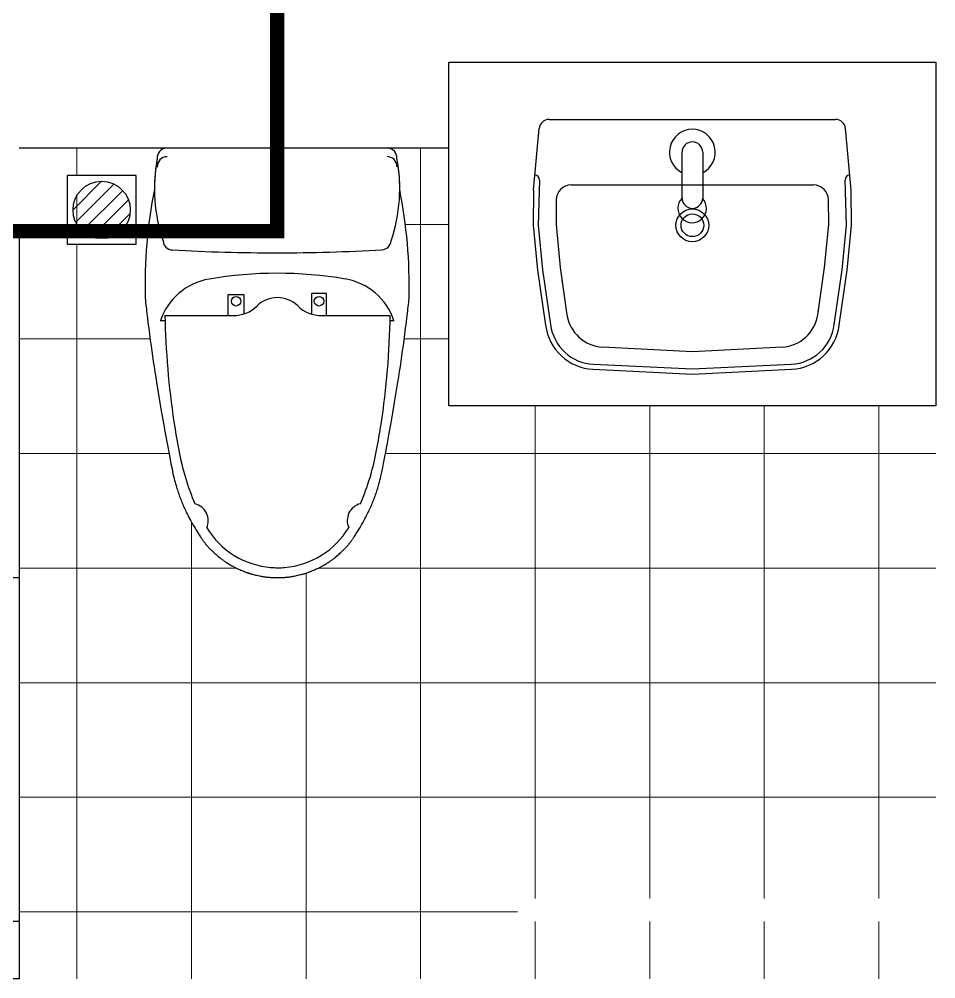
# Model space of a CAD drawing. Extents: x 1117549 to 1295333, y -232649 to -190649.
# Drawn here: x 1174299 to 1175899, y -214717 to -213042 of the extents above; entities that cross this region are included whole.
import ezdxf

# ---------------------------------------------------------------- set-up
doc = ezdxf.new("R2010")
doc.units = 0
doc.header["$LTSCALE"] = 1000
doc.header["$MEASUREMENT"] = 0
doc.linetypes.add('DASH', pattern=[0.35, 0.25, -0.1])
for name, color, linetype in [('A-Bath', 185, 'CONTINUOUS'), ('A-Insulatinglayer', 11, 'CONTINUOUS'), ('A-Plumbing', 4, 'CONTINUOUS')]:
    doc.layers.add(name, color=color, linetype=linetype)
doc.layers.add('铺地', color=147, linetype='CONTINUOUS', lineweight=0)
pattern_1 = [(0, (0, 0), (0, 200), []), (90, (0, 0), (-200, 1e-14), [])]

# ---------------------------------------------------------------- blocks, each defined once
blk = doc.blocks.new('A-Lavatory-The floor drain-b')
at = {"layer": 'A-Plumbing'}
h = blk.add_hatch(dxfattribs=at)
h.set_pattern_fill('ANSI31', color=251, scale=150, style=0)
h.paths.add_polyline_path([(-50, 0, 1), (50, 0, 1)])
blk.add_lwpolyline([(60, 60), (-60, 60), (-60, -60), (60, -60)], close=True, dxfattribs=at)
blk.add_circle((0, 0), 50, dxfattribs=at)
blk = doc.blocks.new('A-Lavatory-Closestool-b')
at = {"layer": 'A-Bath'}
for p, q in [((265.6, 230.2), (261.8, 230.6)), ((269.4, 229.8), (265.6, 230.2)), ((273.2, 229.4), (269.4, 229.8)), ((277, 228.9), (273.2, 229.4)), ((280.8, 228.5), (277, 228.9)), ((284.6, 228.1), (280.8, 228.5)), ((288.4, 227.6), (284.6, 228.1)), ((292.2, 227.2), (288.4, 227.6)), ((297.6, 226.6), (292.2, 227.2)), ((303, 225.9), (297.6, 226.6)), ((308.5, 225.2), (303, 225.9)), ((313.9, 224.5), (308.5, 225.2)), ((319.3, 223.9), (313.9, 224.5)), ((324.7, 223.2), (319.3, 223.9)), ((330.2, 222.4), (324.7, 223.2)), ((335.6, 221.7), (330.2, 222.4)), ((344.7, 220.5), (335.6, 221.7)), ((353.8, 219.2), (344.7, 220.5)), ((362.9, 217.9), (353.8, 219.2)), ((372, 216.6), (362.9, 217.9)), ((301.4, 204.2, 0), (301.4, 197.4, 0)), ((381.1, 215.3), (372, 216.6)), ((390.2, 213.9), (381.1, 215.3)), ((399.3, 212.5), (390.2, 213.9)), ((408.4, 211.1), (399.3, 212.5)), ((426.3, 208.2), (408.4, 211.1)), ((444.1, 205.3), (426.3, 208.2)), ((461.9, 202.3), (444.1, 205.3)), ((479.7, 199.1), (461.9, 202.3)), ((-0.2, 193.5), (0.2, -193.5)), ((292.2, 78.2, 0), (292.1, 197.6, 0)), ((497.5, 196), (479.7, 199.1)), ((515.3, 192.7), (497.5, 196)), ((533, 189.4), (515.3, 192.7)), ((550.8, 186), (533, 189.4)), ((557.3, 184.8), (550.8, 186)), ((563, 183.6), (557.3, 184.8)), ((568.1, 182.5), (563, 183.6)), ((572.5, 181.5), (568.1, 182.5)), ((576.4, 180.6), (572.5, 181.5)), ((579.9, 179.7), (576.4, 180.6)), ((583.1, 178.8), (579.9, 179.7)), ((586, 178), (583.1, 178.8)), ((588.8, 177.2), (586, 178)), ((591.4, 176.5), (588.8, 177.2)), ((593.9, 175.7), (591.4, 176.5)), ((596.4, 174.9), (593.9, 175.7)), ((598.7, 174.2), (596.4, 174.9)), ((601, 173.4), (598.7, 174.2)), ((603.3, 172.6), (601, 173.4)), ((605.5, 171.9), (603.3, 172.6)), ((607.7, 171.1), (605.5, 171.9)), ((609.9, 170.2), (607.7, 171.1)), ((612.1, 169.4), (609.9, 170.2)), ((614.3, 168.6), (612.1, 169.4)), ((616.5, 167.7), (614.3, 168.6)), ((618.7, 166.8), (616.5, 167.7)), ((620.9, 165.9), (618.7, 166.8)), ((623.1, 165), (620.9, 165.9)), ((625.2, 164.1), (623.1, 165)), ((627.4, 163.1), (625.2, 164.1)), ((629.6, 162.1), (627.4, 163.1)), ((631.9, 161.1), (629.6, 162.1)), ((634.2, 160), (631.9, 161.1)), ((636.6, 158.8), (634.2, 160)), ((639, 157.6), (636.6, 158.8)), ((641.6, 156.3), (639, 157.6)), ((644.3, 154.9), (641.6, 156.3)), ((647.2, 153.4), (644.3, 154.9)), ((650.4, 151.7), (647.2, 153.4)), ((653.9, 149.7), (650.4, 151.7)), ((657.8, 147.5), (653.9, 149.7)), ((662.3, 144.9), (657.8, 147.5)), ((667.3, 141.8), (662.3, 144.9)), ((672.9, 138.4), (667.3, 141.8)), ((675, 137.1), (672.9, 138.4)), ((676.8, 136), (675, 137.1)), ((678.3, 134.9), (676.8, 136)), ((679.7, 134), (678.3, 134.9)), ((680.9, 133.2), (679.7, 134)), ((682, 132.5), (680.9, 133.2)), ((682.9, 131.8), (682, 132.5)), ((683.8, 131.2), (682.9, 131.8)), ((684.6, 130.6), (683.8, 131.2)), ((685.4, 130), (684.6, 130.6)), ((686.2, 129.4), (685.4, 130)), ((686.9, 128.9), (686.2, 129.4)), ((687.6, 128.4), (686.9, 128.9)), ((688.3, 127.8), (687.6, 128.4)), ((689, 127.3), (688.3, 127.8)), ((689.6, 126.8), (689, 127.3)), ((690.3, 126.2), (689.6, 126.8)), ((690.9, 125.7), (690.3, 126.2)), ((691.6, 125.2), (690.9, 125.7)), ((692.2, 124.6), (691.6, 125.2)), ((692.9, 124.1), (692.2, 124.6)), ((693.5, 123.6), (692.9, 124.1)), ((694.1, 123), (693.5, 123.6)), ((694.8, 122.4), (694.1, 123)), ((695.4, 121.9), (694.8, 122.4)), ((696, 121.3), (695.4, 121.9)), ((696.6, 120.7), (696, 121.3)), ((697.3, 120.1), (696.6, 120.7)), ((697.9, 119.5), (697.3, 120.1)), ((698.6, 118.9), (697.9, 119.5)), ((699.3, 118.2), (698.6, 118.9)), ((700, 117.5), (699.3, 118.2)), ((700.8, 116.7), (700, 117.5)), ((701.6, 115.9), (700.8, 116.7)), ((702.5, 115), (701.6, 115.9)), ((703.5, 114), (702.5, 115)), ((704.6, 112.8), (703.5, 114)), ((705.8, 111.5), (704.6, 112.8)), ((707.2, 109.9), (705.8, 111.5)), ((708.8, 108.2), (707.2, 109.9)), ((710.4, 106.3), (708.8, 108.2)), ((711.9, 104.6), (710.4, 106.3)), ((713.2, 103.1), (711.9, 104.6)), ((714.3, 101.8), (713.2, 103.1)), ((715.2, 100.6), (714.3, 101.8)), ((716.1, 99.6), (715.2, 100.6)), ((253.6, 85.1, 0), (253.7, 61.4, 0)), ((292.2, 86.1, 0), (254.7, 86.1, 0)), ((716.9, 98.6), (716.1, 99.6)), ((717.6, 97.7), (716.9, 98.6)), ((718.2, 96.8), (717.6, 97.7)), ((718.9, 96), (718.2, 96.8)), ((719.5, 95.2), (718.9, 96)), ((720, 94.4), (719.5, 95.2)), ((720.6, 93.6), (720, 94.4)), ((721.1, 92.9), (720.6, 93.6)), ((721.6, 92.1), (721.1, 92.9)), ((722.1, 91.4), (721.6, 92.1)), ((722.6, 90.6), (722.1, 91.4)), ((723.1, 89.9), (722.6, 90.6)), ((723.6, 89.2), (723.1, 89.9)), ((724.1, 88.4), (723.6, 89.2)), ((724.6, 87.6), (724.1, 88.4)), ((725.1, 86.9), (724.6, 87.6)), ((725.5, 86.1), (725.1, 86.9)), ((726, 85.4), (725.5, 86.1)), ((726.5, 84.6), (726, 85.4)), ((726.9, 83.8), (726.5, 84.6)), ((727.4, 83), (726.9, 83.8)), ((727.8, 82.2), (727.4, 83)), ((728.3, 81.4), (727.8, 82.2)), ((728.8, 80.5), (728.3, 81.4)), ((729.3, 79.6), (728.8, 80.5)), ((729.8, 78.6), (729.3, 79.6)), ((730.4, 77.6), (729.8, 78.6)), ((730.9, 76.5), (730.4, 77.6)), ((731.5, 75.3), (730.9, 76.5)), ((732.2, 73.9), (731.5, 75.3)), ((733, 72.4), (732.2, 73.9)), ((733.8, 70.6), (733, 72.4)), ((734.7, 68.6), (733.8, 70.6)), ((735.7, 66.3), (734.7, 68.6)), ((254.7, 60.4, 0), (289.6, 60.4, 0)), ((736.6, 64.3), (735.7, 66.3)), ((737.4, 62.5), (736.6, 64.3)), ((738, 60.9), (737.4, 62.5)), ((738.6, 59.6), (738, 60.9)), ((739.1, 58.3), (738.6, 59.6)), ((739.5, 57.2), (739.1, 58.3)), ((739.9, 56.2), (739.5, 57.2)), ((740.3, 55.2), (739.9, 56.2)), ((740.6, 54.3), (740.3, 55.2)), ((740.9, 53.5), (740.6, 54.3)), ((741.2, 52.6), (740.9, 53.5)), ((741.5, 51.8), (741.2, 52.6)), ((741.8, 51), (741.5, 51.8)), ((742, 50.1), (741.8, 51)), ((742.3, 49.2), (742, 50.1)), ((742.6, 48.3), (742.3, 49.2)), ((742.9, 47.4), (742.6, 48.3)), ((743.2, 46.3), (742.9, 47.4)), ((743.5, 45.2), (743.2, 46.3)), ((743.8, 43.9), (743.5, 45.2)), ((744.2, 42.4), (743.8, 43.9)), ((744.6, 40.7), (744.2, 42.4)), ((745.1, 38.8), (744.6, 40.7)), ((745.6, 36.7), (745.1, 38.8)), ((746.1, 34.2), (745.6, 36.7)), ((746.6, 32), (746.1, 34.2)), ((747, 30.1), (746.6, 32)), ((747.4, 28.4), (747, 30.1)), ((747.6, 26.9), (747.4, 28.4)), ((747.9, 25.5), (747.6, 26.9)), ((748.1, 24.3), (747.9, 25.5)), ((748.3, 23.1), (748.1, 24.3)), ((748.4, 22), (748.3, 23.1)), ((748.6, 21), (748.4, 22)), ((748.7, 19.9), (748.6, 21)), ((748.8, 18.9), (748.7, 19.9)), ((748.9, 17.9), (748.8, 18.9)), ((749, 16.9), (748.9, 17.9)), ((749.1, 15.8), (749, 16.9)), ((749.2, 14.7), (749.1, 15.8)), ((749.3, 13.5), (749.2, 14.7)), ((749.4, 12.2), (749.3, 13.5)), ((749.5, 10.8), (749.4, 12.2)), ((749.5, 9.3), (749.5, 10.8)), ((749.6, 7.5), (749.5, 9.3)), ((749.6, 5.5), (749.6, 7.5)), ((749.7, 3.2), (749.6, 5.5)), ((749.7, 0.6), (749.7, 3.2)), ((749.7, -2), (749.7, 0.6)), ((748.8, -17.6), (748.9, -16.6)), ((748.9, -16.6), (749.1, -15.6)), ((749.1, -14.5), (749.2, -13.4)), ((749.1, -15.6), (749.1, -14.5)), ((749.2, -13.4), (749.3, -12.2)), ((749.3, -12.2), (749.4, -11)), ((749.4, -11), (749.5, -9.6)), ((749.5, -8), (749.6, -6.2)), ((749.5, -9.6), (749.5, -8)), ((749.6, -4.2), (749.7, -2)), ((749.6, -6.2), (749.6, -4.2)), ((745.7, -35.4), (746.2, -32.9)), ((746.2, -32.9), (746.7, -30.8)), ((746.7, -30.8), (747.1, -28.8)), ((747.1, -28.8), (747.4, -27.1)), ((747.4, -27.1), (747.7, -25.6)), ((747.7, -25.6), (747.9, -24.2)), ((747.9, -24.2), (748.1, -23)), ((748.1, -23), (748.3, -21.8)), ((748.3, -21.8), (748.4, -20.7)), ((748.4, -20.7), (748.6, -19.7)), ((748.6, -19.7), (748.7, -18.7)), ((748.7, -18.7), (748.8, -17.6)), ((741.6, -50.6), (741.8, -49.7)), ((741.8, -49.7), (742.1, -48.9)), ((742.1, -48.9), (742.4, -48)), ((742.4, -48), (742.7, -47.1)), ((742.7, -47.1), (743, -46.1)), ((743, -46.1), (743.3, -45.1)), ((743.3, -45.1), (743.6, -43.9)), ((743.6, -43.9), (743.9, -42.6)), ((743.9, -42.6), (744.3, -41.1)), ((744.3, -41.1), (744.7, -39.5)), ((744.7, -39.5), (745.2, -37.6)), ((745.2, -37.6), (745.7, -35.4)), ((255.3, -84.2, 0), (255.3, -59, 0)), ((256.3, -58, 0), (289.4, -57.9, 0)), ((734.8, -67.4), (735.8, -65.1)), ((735.8, -65.1), (736.7, -63)), ((736.7, -63), (737.5, -61.3)), ((737.5, -61.3), (738.1, -59.7)), ((738.1, -59.7), (738.7, -58.3)), ((738.7, -58.3), (739.2, -57.1)), ((739.2, -57.1), (739.6, -56)), ((739.6, -56), (740, -54.9)), ((740, -54.9), (740.4, -54)), ((740.4, -54), (740.7, -53.1)), ((740.7, -53.1), (741, -52.2)), ((741, -52.2), (741.3, -51.4)), ((741.3, -51.4), (741.6, -50.6)), ((292.5, -195.6, 0), (292.4, -76.7, 0)), ((726.1, -84.1), (726.6, -83.4)), ((726.6, -83.4), (727.1, -82.6)), ((727.1, -82.6), (727.5, -81.8)), ((727.5, -81.8), (728, -81)), ((728, -81), (728.5, -80.2)), ((728.5, -80.2), (728.9, -79.3)), ((728.9, -79.3), (729.4, -78.4)), ((729.4, -78.4), (729.9, -77.4)), ((729.9, -77.4), (730.5, -76.4)), ((730.5, -76.4), (731.1, -75.3)), ((731.1, -75.3), (731.7, -74.1)), ((731.7, -74.1), (732.3, -72.7)), ((732.1, -73.1), (732.6, -72.3)), ((732.3, -72.7), (733.1, -71.1)), ((733.1, -71.1), (733.9, -69.4)), ((733.9, -69.4), (734.8, -67.4)), ((292.4, -85.2, 0), (256.3, -85.2, 0)), ((714.4, -100.6), (715.4, -99.4)), ((715.4, -99.4), (716.3, -98.3)), ((716.3, -98.3), (717, -97.4)), ((717, -97.4), (717.7, -96.5)), ((717.7, -96.5), (718.4, -95.6)), ((718.4, -95.6), (719, -94.7)), ((719, -94.7), (719.6, -93.9)), ((719.6, -93.9), (720.2, -93.2)), ((720.7, -92.4), (721.3, -91.6)), ((721.3, -91.6), (721.8, -90.9)), ((721.8, -90.9), (722.3, -90.2)), ((722.3, -90.2), (722.8, -89.4)), ((722.8, -89.4), (723.3, -88.7)), ((723.3, -88.7), (723.8, -87.9)), ((723.8, -87.9), (724.2, -87.2)), ((724.2, -87.2), (724.7, -86.4)), ((724.7, -86.4), (725.2, -85.7)), ((725.2, -85.7), (725.7, -84.9)), ((725.7, -84.9), (726.1, -84.1)), ((698.8, -117.7), (699.5, -117)), ((699.5, -117), (700.2, -116.3)), ((700.2, -116.3), (701, -115.6)), ((701, -115.6), (701.8, -114.7)), ((701.8, -114.7), (702.7, -113.8)), ((702.7, -113.8), (703.7, -112.8)), ((703.7, -112.8), (704.8, -111.6)), ((704.8, -111.6), (706, -110.3)), ((706, -110.3), (707.4, -108.8)), ((707.4, -108.8), (708.9, -107)), ((708.9, -107), (710.6, -105.1)), ((710.6, -105.1), (712.1, -103.4)), ((712.1, -103.4), (713.3, -101.9)), ((713.3, -101.9), (714.4, -100.6)), ((677, -134.8), (678.6, -133.8)), ((678.6, -133.8), (679.9, -132.9)), ((679.9, -132.9), (681.1, -132.1)), ((681.1, -132.1), (682.2, -131.4)), ((682.2, -131.4), (683.2, -130.7)), ((683.2, -130.7), (684, -130)), ((684, -130), (684.9, -129.4)), ((684.9, -129.4), (685.7, -128.8)), ((685.7, -128.8), (686.4, -128.3)), ((686.4, -128.3), (687.1, -127.7)), ((687.1, -127.7), (687.8, -127.2)), ((687.8, -127.2), (688.5, -126.7)), ((688.5, -126.7), (689.2, -126.1)), ((689.2, -126.1), (689.8, -125.6)), ((689.8, -125.6), (690.5, -125.1)), ((690.5, -125.1), (691.2, -124.5)), ((691.2, -124.5), (691.8, -124)), ((691.8, -124), (692.4, -123.5)), ((692.4, -123.5), (693.1, -122.9)), ((693.1, -122.9), (693.7, -122.4)), ((693.7, -122.4), (694.3, -121.8)), ((694.3, -121.8), (695, -121.3)), ((695, -121.3), (695.6, -120.7)), ((695.6, -120.7), (696.2, -120.1)), ((696.2, -120.1), (696.9, -119.6)), ((696.9, -119.6), (697.5, -119)), ((697.5, -119), (698.1, -118.4)), ((698.1, -118.4), (698.8, -117.7)), ((647.5, -152.3), (650.6, -150.6)), ((650.6, -150.6), (654.1, -148.6)), ((654.1, -148.6), (658.1, -146.4)), ((658.1, -146.4), (662.5, -143.7)), ((662.5, -143.7), (667.5, -140.7)), ((667.5, -140.7), (673.2, -137.2)), ((673.2, -137.2), (675.2, -135.9)), ((675.2, -135.9), (677, -134.8)), ((614.6, -167.5), (616.8, -166.7)), ((616.8, -166.7), (619, -165.8)), ((619, -165.8), (621.2, -164.9)), ((621.2, -164.9), (623.4, -163.9)), ((623.4, -163.9), (625.5, -163)), ((625.5, -163), (627.7, -162)), ((627.7, -162), (629.9, -161)), ((629.9, -161), (632.1, -160)), ((632.1, -160), (634.5, -158.9)), ((634.5, -158.9), (636.8, -157.8)), ((636.8, -157.8), (639.3, -156.5)), ((639.3, -156.5), (641.9, -155.2)), ((641.9, -155.2), (644.6, -153.9)), ((644.6, -153.9), (647.5, -152.3)), ((551.1, -185.1), (557.6, -183.8)), ((557.6, -183.8), (563.3, -182.6)), ((563.3, -182.6), (568.4, -181.6)), ((568.4, -181.6), (572.8, -180.5)), ((572.8, -180.5), (576.7, -179.6)), ((576.7, -179.6), (580.2, -178.7)), ((580.2, -178.7), (583.4, -177.9)), ((583.4, -177.9), (586.3, -177)), ((586.3, -177), (589.1, -176.2)), ((589.1, -176.2), (591.7, -175.5)), ((591.7, -175.5), (594.2, -174.7)), ((594.2, -174.7), (596.7, -173.9)), ((596.7, -173.9), (599, -173.2)), ((599, -173.2), (601.3, -172.4)), ((601.3, -172.4), (603.6, -171.6)), ((603.6, -171.6), (605.8, -170.8)), ((605.8, -170.8), (608, -170)), ((608, -170), (610.2, -169.2)), ((610.2, -169.2), (612.4, -168.4)), ((612.4, -168.4), (614.6, -167.5)), ((301.7, -195.4, 0), (301.7, -203.7, 0)), ((462.2, -201.5), (480, -198.3)), ((480, -198.3), (497.8, -195.1)), ((497.8, -195.1), (515.6, -191.9)), ((515.6, -191.9), (533.3, -188.5)), ((533.3, -188.5), (551.1, -185.1)), ((354.2, -218.6), (363.3, -217.3)), ((363.3, -217.3), (372.4, -216)), ((372.4, -216), (381.5, -214.6)), ((381.5, -214.6), (390.6, -213.2)), ((390.6, -213.2), (399.7, -211.8)), ((399.7, -211.8), (408.8, -210.4)), ((408.8, -210.4), (426.6, -207.5)), ((426.6, -207.5), (444.4, -204.5)), ((444.4, -204.5), (462.2, -201.5)), ((262.1, -230.2), (265.9, -229.7)), ((265.9, -229.7), (269.7, -229.3)), ((269.7, -229.3), (273.5, -228.9)), ((273.5, -228.9), (277.3, -228.5)), ((277.3, -228.5), (281.1, -228)), ((281.1, -228), (284.9, -227.6)), ((284.9, -227.6), (288.7, -227.2)), ((288.7, -227.2), (292.5, -226.7)), ((292.5, -226.7), (298, -226)), ((298, -226), (303.4, -225.4)), ((303.4, -225.4), (308.8, -224.7)), ((308.8, -224.7), (314.3, -224)), ((314.3, -224), (319.7, -223.3)), ((319.7, -223.3), (325.1, -222.6)), ((325.1, -222.6), (330.5, -221.9)), ((330.5, -221.9), (335.9, -221.2)), ((335.9, -221.2), (345.1, -219.9)), ((345.1, -219.9), (354.2, -218.6))]:
    blk.add_line(p, q, dxfattribs=at)
for centre, radius in [((267.3, 73.4, 0), 8.36), ((267.4, -71.4, 0), 8.27)]:
    blk.add_circle(centre, radius, dxfattribs=at)
for centre, radius, start, end in [((242.6, -653.9), 884.7, 88.7599, 101.1204), ((16.9, 192), 17.1, 87.0933, 174.9526), ((31.9, 192, 0), 17.1, 87.0933, 180.0484), ((71.1, -68.2, 0), 282.4, 71.2356, 100.886), ((71.1, -68.2), 282.4, 89.8232, 100.886), ((335.9, 100.9, 0), 108.9, 108.4881, 170.4262), ((160.5, 182.1, 0), 17.1, 3.2813, 85.0279), ((269.4, -1204.9, 0), 1402.7, 81.2836, 89.0717), ((-3061.2, -2.6, 0), 3244, 0.0483, 3.2813), ((269.4, -1204.9, 0), 1402.7, 79.4082, 81.2836), ((444.2, -270.2, 0), 451.8, 67.0019, 79.4082), ((650.3, 153, 0), 30.5, 193.9308, 293.82), ((919.8, 0.8, 0), 701.3, 170.2923, 189.8044), ((588.5, 1.6, 0), 144, 4.6443, 59.0372), ((254.7, 85.1, 0), 1.04, 90.0484, 180.0484), ((231.7, 78.1, 0), 60.6, 316.2115, 0.0484), ((254.7, 61.4, 0), 1.04, 180.0484, 270.0484), ((312.4, 0.7, 0), 51.3, 136.2115, 223.8852), ((-3061.2, -2.6, 0), 3244, 356.8154, 0.0484), ((588.5, 0.9, 0), 144, 355.0318, 0.1878), ((588.5, 1.6, 0), 144, 359.9089, 4.6443), ((588.5, 0.9, 0), 144, 301.0595, 355.4524), ((231.8, -76.8, 0), 60.6, 0.0484, 43.8852), ((256.3, -59, 0), 1.04, 90.0484, 180.0484), ((256.3, -84.2, 0), 1.04, 180.0484, 270.0484), ((336.1, -100.3, 0), 108.9, 189.6705, 251.6086), ((650.6, -150.4, 0), 30.5, 66.2767, 166.1659), ((443.8, 272.4, 0), 451.8, 280.6885, 293.0948), ((160.8, -181.9, 0), 17.1, 275.0688, 356.8154), ((267.4, 1206.9, 0), 1402.7, 271.025, 278.629), ((267.4, 1206.9, 0), 1402.7, 278.629, 280.6885), ((17.2, -192), 17.1, 185.1442, 273.0034), ((32.2, -192, 0), 17.1, 180.0484, 273.0034), ((71, 68.4, 0), 282.4, 259.2107, 288.8611), ((71, 68.4), 282.4, 259.2107, 270.2735), ((241.5, 654.3), 884.7, 258.9763, 271.3367)]:
    blk.add_arc(centre, radius, start, end, dxfattribs=at)
blk = doc.blocks.new('A$C14BA453F')
at = {"layer": 'A-Bath'}
for p, q in [((-800, 0), (0, 0)), ((-800, -1300), (-800, 0)), ((0, 0), (0, -1300)), ((-770, -30), (-30, -30)), ((-770, -100), (-770, -30)), ((-30, -30), (-30, -1270)), ((-800, -100), (-770, -100)), ((-800, -700), (-770, -700)), ((-770, -1270), (-770, -700)), ((-436.9, -1075.5), (-436.9, -1079.5)), ((-433, -1107), (-433, -1080)), ((-367, -1107), (-367, -1080)), ((-363.2, -1075.5), (-363.2, -1079.5)), ((-426.4, -1123.2), (-426.4, -1129.2)), ((-412.7, -1141.9), (-412.7, -1129.2)), ((-387.4, -1141.9), (-387.4, -1129.2)), ((-373.6, -1123.2), (-373.6, -1129.2)), ((-411.3, -1141.9), (-411.3, -1261.2)), ((-388.7, -1141.9), (-388.7, -1261.2)), ((-486.4, -1220.8), (-451.2, -1220.8)), ((-313.7, -1220.8), (-348.9, -1220.8)), ((-496.3, -1230.7), (-441.3, -1230.7)), ((-496.3, -1254.9), (-496.3, -1230.7)), ((-496.3, -1231.2), (-441.3, -1231.2)), ((-496.3, -1232.3), (-441.3, -1232.3)), ((-441.3, -1254.9), (-441.3, -1230.7)), ((-303.8, -1230.7), (-358.8, -1230.7)), ((-358.8, -1254.9), (-358.8, -1230.7)), ((-303.8, -1231.2), (-358.8, -1231.2)), ((-303.8, -1232.3), (-358.8, -1232.3)), ((-303.8, -1254.9), (-303.8, -1230.7)), ((-496.3, -1254.9), (-441.3, -1254.9)), ((-493.5, -1257.9), (-493.5, -1254.9)), ((-460.5, -1257.9), (-460.5, -1254.9)), ((-303.8, -1254.9), (-358.8, -1254.9)), ((-339.5, -1257.9), (-339.5, -1254.9)), ((-306.5, -1257.9), (-306.5, -1254.9)), ((-30, -1270), (-770, -1270)), ((-519.2, -1270), (-518.2, -1265.4)), ((-519.2, -1270), (-436.7, -1270)), ((-517.2, -1264.5), (-432, -1264.5)), ((-494.4, -1258.3), (-497.9, -1262.5)), ((-493.5, -1257.9), (-460.5, -1257.9)), ((-459.6, -1258.3), (-456.1, -1262.5)), ((-436.7, -1265.6), (-436.7, -1270)), ((-433, -1265.6), (-414.3, -1261.2)), ((-433, -1265.6), (-433, -1270)), ((-433, -1265.6), (-367, -1265.6)), ((-433, -1270), (-367, -1270)), ((-414.3, -1261.2), (-385.7, -1261.2)), ((-367, -1265.6), (-385.7, -1261.2)), ((-286.5, -1264.5), (-371.7, -1264.5)), ((-367, -1265.6), (-367, -1270)), ((-284.5, -1270), (-367, -1270)), ((-340.4, -1258.3), (-343.9, -1262.5)), ((-306.5, -1257.9), (-339.5, -1257.9)), ((-305.6, -1258.3), (-302.1, -1262.5)), ((-284.5, -1270), (-285.4, -1265.4)), ((0, -1300), (-800, -1300))]:
    blk.add_line(p, q, dxfattribs=at)
blk.add_lwpolyline([(-770, -100), (-250.4, -400), (-235.4, -374), (-755, -74)], close=True, dxfattribs=at)
blk.add_circle((-401.8, -1016.4), 35, dxfattribs=at)
for centre, radius, start, end in [((-770, -100), 600, 270, 330), ((-406.9, -1078.8), 30.8, 128.4985, 152.491), ((-402.7, -1084.1), 37.5, 108.2351, 128.4985), ((-402.7, -1088.1), 37.5, 108.2351, 128.4985), ((-421.9, -1054.2), 1.91, 124.1414, 265.2333), ((-402.2, -1086.7), 33.4, 108.7423, 129.3227), ((-402.2, -1079.2), 33.4, 108.7423, 120.1071), ((-400, -1092.4), 46.2, 90, 108.2351), ((-400, -1096.4), 46.2, 90, 108.2351), ((-414.7, -1050.1), 2.59, 310.8869, 52.4389), ((-400, -1085.6), 40.2, 90, 108.7423), ((-400, -1093.2), 40.2, 90, 108.7423), ((-404.2, -1048.5), 2.39, 125.2065, 240.1662), ((-400, -1085.6), 40.2, 71.2577, 90), ((-400, -1092.4), 46.2, 71.7649, 90), ((-400, -1096.4), 46.2, 71.7649, 90), ((-400, -1093.2), 40.2, 71.2577, 90), ((-395.8, -1048.5), 2.39, 299.8338, 54.7935), ((-385.3, -1050.1), 2.59, 127.5611, 229.1131), ((-397.8, -1079.2), 33.4, 59.8929, 71.2577), ((-397.8, -1086.7), 33.4, 50.6773, 71.2577), ((-397.3, -1084.1), 37.5, 51.5015, 71.7649), ((-397.3, -1088.1), 37.5, 51.5015, 71.7649), ((-378.1, -1054.2), 1.91, 274.7667, 55.8586), ((-393.1, -1078.8), 30.8, 27.509, 51.5015), ((-413.3, -1075.5), 23.5, 152.491, 180), ((-413.3, -1079.5), 23.5, 152.491, 180), ((-406.9, -1082.9), 30.8, 128.4985, 152.491), ((-427.2, -1066.3), 6.9, 149.2344, 195.0094), ((-410.7, -1080), 22.3, 153.176, 180), ((-405.5, -1082.6), 28.1, 129.3227, 153.176), ((-429.4, -1059.5), 1.7, 302.24, 89.2343), ((-394.5, -1082.6), 28.1, 26.824, 50.6773), ((-393.1, -1082.9), 30.8, 27.509, 51.5015), ((-370.6, -1059.5), 1.7, 90.7657, 237.76), ((-389.3, -1080), 22.3, 0, 26.824), ((-372.8, -1066.3), 6.9, 344.9906, 30.7656), ((-386.7, -1075.5), 23.5, 0, 27.509), ((-386.7, -1079.5), 23.5, 0, 27.509), ((-413.3, -1079.5), 23.5, 180, 207.509), ((-386.7, -1079.5), 23.5, 332.491, 0), ((-406.9, -1076.2), 30.8, 207.509, 211.9846), ((-401.7, -1128.3), 26.7, 108.7423, 129.3227), ((-400, -1133.4), 32.1, 90, 108.7423), ((-400, -1133.4), 32.1, 71.2577, 90), ((-398.3, -1128.3), 26.7, 50.6773, 71.2577), ((-393.1, -1076.2), 30.8, 328.0154, 332.491), ((-410.7, -1107), 22.3, 180, 206.824), ((-405.5, -1104.4), 28.1, 206.824, 222.034), ((-408.6, -1122.9), 17.8, 153.176, 180), ((-408.6, -1129.2), 17.8, 153.176, 180), ((-404.4, -1125), 22.5, 129.3227, 153.176), ((-404.4, -1131.3), 22.5, 129.3227, 153.176), ((-401.7, -1134.6), 26.7, 108.7423, 129.3227), ((-402.1, -1130.2), 10.8, 129.3227, 153.176), ((-400, -1139.8), 32.1, 90, 108.7423), ((-400.8, -1131.8), 12.8, 108.7423, 129.3227), ((-400, -1134.3), 15.4, 90, 108.7423), ((-400, -1139.8), 32.1, 71.2577, 90), ((-400, -1134.3), 15.4, 71.2577, 90), ((-399.2, -1131.8), 12.8, 50.6773, 71.2577), ((-397.9, -1130.2), 10.8, 26.824, 50.6773), ((-398.3, -1134.6), 26.7, 50.6773, 71.2577), ((-395.6, -1125), 22.5, 26.824, 50.6773), ((-395.6, -1131.3), 22.5, 26.824, 50.6773), ((-391.4, -1122.9), 17.8, 0, 26.824), ((-391.4, -1129.2), 17.8, 0, 26.824), ((-394.5, -1104.4), 28.1, 317.966, 333.176), ((-389.3, -1107), 22.3, 333.176, 0), ((-408.6, -1122.9), 17.8, 180, 180.9225), ((-408.6, -1129.2), 17.8, 180, 206.824), ((-404.4, -1127.2), 22.5, 206.824, 230.6773), ((-404.1, -1129.2), 8.55, 153.176, 180), ((-404.1, -1141.9), 8.55, 153.176, 180), ((-402.1, -1142.9), 10.8, 129.3227, 153.176), ((-403.7, -1141.9), 7.62, 153.176, 180), ((-401.9, -1142.8), 9.6, 129.3227, 153.176), ((-400.8, -1144.4), 12.8, 108.7423, 129.3227), ((-400.7, -1144.2), 11.4, 108.7423, 129.3227), ((-400, -1146.9), 15.4, 90, 108.7423), ((-400, -1146.4), 13.7, 90, 108.7423), ((-400, -1146.9), 15.4, 71.2577, 90), ((-400, -1146.4), 13.7, 71.2577, 90), ((-399.3, -1144.2), 11.4, 50.6773, 71.2577), ((-399.2, -1144.4), 12.8, 50.6773, 71.2577), ((-398.1, -1142.8), 9.6, 26.824, 50.6773), ((-397.9, -1142.9), 10.8, 26.824, 50.6773), ((-396.3, -1141.9), 7.62, 0, 26.824), ((-395.9, -1129.2), 8.55, 360, 26.824), ((-395.9, -1141.9), 8.55, 360, 26.824), ((-395.6, -1127.2), 22.5, 309.3227, 333.176), ((-391.4, -1129.2), 17.8, 333.176, 0), ((-391.4, -1122.9), 17.8, 359.0775, 0), ((-401.7, -1123.9), 26.7, 230.6773, 249.0939), ((-404.1, -1141.9), 8.55, 180, 206.824), ((-402.1, -1140.9), 10.8, 206.824, 211.7769), ((-398.3, -1123.9), 26.7, 290.9061, 309.3227), ((-397.9, -1140.9), 10.8, 328.2231, 333.176), ((-395.9, -1141.9), 8.55, 333.176, 360), ((-486.4, -1230.7), 9.9, 90, 180), ((-451.2, -1230.7), 9.9, 0, 90), ((-348.9, -1230.7), 9.9, 90, 180), ((-313.7, -1230.7), 9.9, 0, 90), ((-517.2, -1265.6), 1.1, 90, 168.6901), ((-505.8, -1259), 5.5, 270, 320.1944), ((-502.1, -1259), 5.5, 270, 320.1944), ((-493.5, -1259), 1.1, 90, 140.1944), ((-460.5, -1259), 1.1, 39.8056, 90), ((-455.5, -1259), 5.5, 219.8056, 270), ((-451.9, -1259), 5.5, 219.8056, 270), ((-348.1, -1259), 5.5, 270, 320.1944), ((-339.5, -1259), 1.1, 90, 140.1944), ((-306.5, -1259), 1.1, 39.8056, 90), ((-297.9, -1259), 5.5, 219.8056, 270), ((-286.5, -1265.6), 1.1, 11.3099, 90)]:
    blk.add_arc(centre, radius, start, end, dxfattribs=at)
blk = doc.blocks.new('A-Lavatory-Washbowl-d')
at = {"layer": 'A-Bath'}
for p, q in [((-249.9, 0), (249.9, 0)), ((-277.2, -123.3), (-267.5, -16)), ((277.2, -123.3), (267.5, -16)), ((-18, -137.2), (-18, -57.2)), ((18, -57.2), (18, -137.2)), ((-266.7, -105.9), (-268.9, -184.4)), ((-211.3, -114.4), (211.3, -114.4)), ((268.9, -184.4), (266.7, -105.9)), ((-277.2, -123.3), (-277.7, -184.8)), ((277.7, -184.8), (277.2, -123.3)), ((-237.7, -140.6), (-238, -183.1)), ((238, -183.1), (237.7, -140.6)), ((-238, -183.1), (-230.8, -258.6)), ((230.8, -258.6), (238, -183.1)), ((-277.7, -184.8), (-270.2, -263.3)), ((-268.9, -184.4), (-261.4, -262.3)), ((261.4, -262.3), (268.9, -184.4)), ((270.2, -263.3), (277.7, -184.8)), ((-270.2, -263.3), (-256.2, -359.3)), ((-261.4, -262.3), (-247.5, -358.2)), ((-230.8, -258.6), (-218.9, -340.8)), ((218.9, -340.8), (230.8, -258.6)), ((247.5, -358), (261.4, -262.3)), ((256.2, -359.3), (270.2, -263.3)), ((-156.7, -397.2), (0, -404.8)), ((0, -404.8), (156.7, -397.2)), ((-172.7, -427.3), (0, -435.6)), ((0, -435.6), (172.7, -427.3)), ((-173.1, -436.1), (0, -444.4)), ((0, -444.4), (173.1, -436.1))]:
    blk.add_line(p, q, dxfattribs=at)
for radius in [28.6, 19.8]:
    blk.add_circle((0, -184.8), radius, dxfattribs=at)
for centre, radius, start, end in [((-249.9, -17.6), 17.6, 90, 174.8181), ((249.9, -17.6), 17.6, 5.1819, 90), ((0, -57.2), 40, 296.7437, 243.2563), ((0, -57.2), 18, 0, 180), ((-275.5, -105.8), 8.8, 359.571, 84.8181), ((275.5, -105.8), 8.8, 95.1819, 180.429), ((-211.3, -140.8), 26.4, 90, 179.571), ((211.3, -140.8), 26.4, 0.429, 90), ((-0.4, -155.2), 25, 134.7762, 42.7421), ((0, -137.2), 18, 180, 0), ((-153.6, -331.3), 66, 188.2775, 267.2561), ((153.6, -331.3), 66, 272.7439, 351.7186), ((-168.9, -348.2), 88, 187.2421, 267.2561), ((-168.9, -348.2), 79.2, 187.2421, 267.2561), ((168.8, -348.1), 79.3, 272.8009, 352.815), ((168.9, -348.2), 88, 272.7439, 352.7579)]:
    blk.add_arc(centre, radius, start, end, dxfattribs=at)

msp = doc.modelspace()

# ---------------------------------------------------------------- hatches: boundary and pattern name
at = {"layer": '铺地'}
h = msp.add_hatch(dxfattribs=at)
h.set_pattern_fill('_USER', color=256, scale=200, style=0, double=1, pattern_type=0)
h.set_pattern_definition(pattern_1)
h.paths.add_polyline_path([(1174672.3, -213996.8), (1174666.9, -213993.9), (1174661.5, -213990.5), (1174656.6, -213987.2), (1174651.7, -213983.5), (1174647.5, -213980.1), (1174642.5, -213975.8), (1174637.2, -213970.9), (1174633, -213966.8), (1174628.8, -213962.4), (1174624.9, -213957.9), (1174621.4, -213953.5), (1174617.9, -213948.6), (1174614.7, -213943.8), (1174612.2, -213939.9), (1174608.7, -213934.3), (1174604.3, -213926.9), (1174599.8, -213919.1), (1174596.4, -213912.9), (1174593.5, -213907.3), (1174590.5, -213901.2), (1174587.4, -213894.5), (1174584.6, -213887.9), (1174581.9, -213881.4), (1174579.4, -213874.7), (1174577, -213868), (1174574.7, -213861), (1174572.8, -213854.4), (1174571.1, -213848.4), (1174569.4, -213841.5), (1174567.4, -213832.7), (1174565.6, -213824.3), (1174564.3, -213817.8), (1174560.9, -213800.1), (1174557.6, -213782.3), (1174554.3, -213764.5), (1174551.1, -213746.8), (1174548, -213729), (1174544.9, -213711.2), (1174541.9, -213693.4), (1174539.1, -213675.5), (1174537.6, -213666.4), (1174536.2, -213657.3), (1174534.8, -213648.2), (1174533.5, -213639.1), (1174532.1, -213630), (1174530.8, -213620.9), (1174529.5, -213611.8), (1174528.3, -213602.7), (1174527.2, -213594.5), (1174525.8, -213583.7), (1174524.4, -213572.8), (1174523.4, -213564.7), (1174522.5, -213557.5), (1174521.6, -213549.8), (1174520.8, -213542.2), (1174519.9, -213534.6), (1174519.3, -213528.9, -0.053985), (1174535.4, -213339.1, -0.048308), (1174540.4, -213284.8, -0.403312), (1174555.9, -213266.9, 0.403312), (1174540.4, -213284.8, 0.048308), (1174535.4, -213339.1, 0.053985), (1174519.3, -213528.9), (1174519.7, -213532.7), (1174520.1, -213536.5), (1174520.5, -213540.3), (1174521, -213544.1), (1174521.4, -213547.9), (1174521.9, -213551.7), (1174522.3, -213555.5), (1174522.7, -213559.3), (1174523.4, -213564.7), (1174524.1, -213570.1), (1174524.7, -213575.6), (1174525.4, -213581), (1174526.1, -213586.4), (1174526.8, -213591.8), (1174527.6, -213597.3), (1174528.3, -213602.7), (1174529.5, -213611.8), (1174530.8, -213620.9), (1174532.1, -213630), (1174533.5, -213639.1), (1174534.8, -213648.2), (1174536.2, -213657.3), (1174537.6, -213666.4), (1174539.1, -213675.5), (1174541.9, -213693.4), (1174544.9, -213711.2), (1174548, -213729), (1174551.1, -213746.8), (1174554.3, -213764.5), (1174557.6, -213782.3), (1174560.9, -213800.1), (1174564.3, -213817.8), (1174565.6, -213824.3), (1174566.8, -213830), (1174567.9, -213835.1), (1174568.9, -213839.5), (1174569.9, -213843.4), (1174570.7, -213846.9), (1174571.6, -213850.1), (1174572.4, -213853), (1174573.2, -213855.8), (1174574, -213858.4), (1174574.8, -213860.9), (1174575.5, -213863.4), (1174576.3, -213865.7), (1174577, -213868), (1174577.8, -213870.3), (1174578.6, -213872.5), (1174579.4, -213874.7), (1174580.2, -213876.9), (1174581.1, -213879.1), (1174581.9, -213881.3), (1174582.8, -213883.5), (1174583.7, -213885.7), (1174584.6, -213887.9), (1174585.5, -213890.1), (1174586.4, -213892.3), (1174587.4, -213894.4), (1174588.4, -213896.6), (1174589.4, -213898.9), (1174590.5, -213901.2), (1174591.7, -213903.6), (1174592.9, -213906), (1174594.2, -213908.6), (1174595.6, -213911.3), (1174597.1, -213914.2), (1174598.8, -213917.4), (1174600.8, -213920.9), (1174603.1, -213924.8), (1174605.7, -213929.2), (1174608.7, -213934.3), (1174612.2, -213939.9), (1174613.5, -213941.9), (1174614.6, -213943.7), (1174615.7, -213945.3), (1174616.6, -213946.6), (1174617.4, -213947.8), (1174618.1, -213948.9), (1174618.8, -213949.9), (1174619.4, -213950.8), (1174620, -213951.6), (1174620.6, -213952.4), (1174621.2, -213953.1), (1174621.7, -213953.9), (1174622.3, -213954.6), (1174622.8, -213955.3), (1174623.3, -213955.9), (1174623.8, -213956.6), (1174624.4, -213957.2), (1174624.9, -213957.9), (1174625.4, -213958.5), (1174626, -213959.2), (1174626.5, -213959.8), (1174627.1, -213960.4), (1174627.6, -213961.1), (1174628.2, -213961.7), (1174628.7, -213962.3), (1174629.3, -213962.9), (1174629.9, -213963.6), (1174630.5, -213964.2), (1174631.1, -213964.9), (1174631.7, -213965.5), (1174632.4, -213966.2), (1174633.1, -213967), (1174633.9, -213967.7), (1174634.7, -213968.5), (1174635.6, -213969.4), (1174636.7, -213970.4), (1174637.8, -213971.5), (1174639.2, -213972.7), (1174640.7, -213974.1), (1174642.4, -213975.7), (1174644.3, -213977.3), (1174646, -213978.8), (1174647.5, -213980.1), (1174648.8, -213981.2), (1174650, -213982.1), (1174651.1, -213983), (1174652.1, -213983.8), (1174653, -213984.5), (1174653.9, -213985.1), (1174654.7, -213985.8), (1174655.5, -213986.3), (1174656.7, -213987.2), (1174657.8, -213988), (1174658.5, -213988.5), (1174659.3, -213989), (1174660, -213989.5), (1174660.8, -213990), (1174661.5, -213990.5), (1174662.3, -213991), (1174663, -213991.5), (1174663.8, -213991.9), (1174664.5, -213992.4), (1174665.3, -213992.9), (1174666.1, -213993.3), (1174666.8, -213993.8), (1174667.6, -213994.2), (1174668.5, -213994.7), (1174669.3, -213995.2), (1174670.2, -213995.7), (1174671.1, -213996.2), (1174672, -213996.7), (1174673.1, -213997.2), (1174674.2, -213997.8), (1174675.4, -213998.4), (1174676.8, -213999.1), (1174678.3, -213999.8), (1174680.1, -214000.6), (1174682.1, -214001.5), (1174684.4, -214002.6), (1174686.4, -214003.4), (1174688.2, -214004.2), (1174689.8, -214004.9), (1174691.1, -214005.4), (1174692.4, -214005.9), (1174693.5, -214006.4), (1174694.5, -214006.8), (1174695.5, -214007.1), (1174696.4, -214007.4), (1174697.2, -214007.7), (1174698.1, -214008), (1174698.9, -214008.3), (1174699.7, -214008.6), (1174700.6, -214008.8), (1174701.5, -214009.1), (1174702.4, -214009.4), (1174703.4, -214009.7), (1174704.4, -214010), (1174705.6, -214010.3), (1174706.8, -214010.6), (1174708.3, -214011), (1174710, -214011.4), (1174711.9, -214011.9), (1174714, -214012.4), (1174716.5, -214012.9), (1174718.7, -214013.4), (1174720.6, -214013.8), (1174722.3, -214014.1), (1174723.9, -214014.4), (1174725.2, -214014.6), (1174726.5, -214014.8), (1174727.6, -214015), (1174728.7, -214015.2), (1174729.8, -214015.3), (1174730.8, -214015.4), (1174731.8, -214015.6), (1174732.8, -214015.7), (1174733.9, -214015.8), (1174734.9, -214015.9), (1174736, -214016), (1174737.2, -214016.1), (1174738.5, -214016.1), (1174739.9, -214016.2), (1174741.4, -214016.3), (1174743.2, -214016.3), (1174745.2, -214016.4), (1174747.5, -214016.4), (1174750.1, -214016.4), (1174752.7, -214016.4), (1174755, -214016.4), (1174757, -214016.3), (1174758.7, -214016.3), (1174760.3, -214016.2), (1174761.7, -214016.1), (1174763, -214016), (1174764.1, -214015.9), (1174765.2, -214015.8), (1174766.3, -214015.8), (1174767.3, -214015.6), (1174768.4, -214015.5), (1174769.4, -214015.4), (1174770.4, -214015.3), (1174771.5, -214015.1), (1174772.6, -214015), (1174773.7, -214014.8), (1174774.9, -214014.6), (1174776.3, -214014.4), (1174777.8, -214014.1), (1174779.5, -214013.7), (1174781.5, -214013.3), (1174783.7, -214012.9), (1174786.1, -214012.3), (1174788.3, -214011.8), (1174790.2, -214011.4), (1174791.8, -214011), (1174793.3, -214010.6), (1174794.6, -214010.2), (1174795.8, -214009.9), (1174796.8, -214009.6), (1174797.8, -214009.3), (1174798.7, -214009), (1174799.6, -214008.8), (1174800.4, -214008.5), (1174801.3, -214008.2), (1174802.1, -214007.9), (1174802.9, -214007.6), (1174803.8, -214007.3), (1174804.7, -214007), (1174805.6, -214006.7), (1174806.7, -214006.3), (1174807.8, -214005.8), (1174809, -214005.3), (1174810.4, -214004.8), (1174812, -214004.1), (1174813.7, -214003.3), (1174815.7, -214002.5), (1174818, -214001.4), (1174820.1, -214000.5), (1174821.8, -213999.7), (1174823.4, -213998.9), (1174824.8, -213998.3), (1174826, -213997.7), (1174827.1, -213997.1), (1174828.1, -213996.5), (1174829.1, -213996), (1174830, -213995.5), (1174830.8, -213995), (1174831.7, -213994.6), (1174832.5, -213994.1), (1174833.3, -213993.6), (1174834.1, -213993.2), (1174834.8, -213992.7), (1174835.6, -213992.3), (1174836.3, -213991.8), (1174837.1, -213991.3), (1174837.9, -213990.8), (1174838.6, -213990.3), (1174839.4, -213989.8), (1174840.1, -213989.4), (1174840.8, -213988.9), (1174841.6, -213988.3), (1174842.3, -213987.8), (1174843.1, -213987.3), (1174843.8, -213986.8), (1174844.6, -213986.2), (1174845.4, -213985.6), (1174846.2, -213985), (1174847.1, -213984.3), (1174848, -213983.6), (1174849, -213982.8), (1174850.1, -213982), (1174851.3, -213981), (1174852.6, -213979.9), (1174854.1, -213978.6), (1174855.8, -213977.2), (1174857.7, -213975.5), (1174859.4, -213973.9), (1174860.9, -213972.5), (1174862.3, -213971.3), (1174863.4, -213970.2), (1174864.5, -213969.2), (1174865.4, -213968.4), (1174866.2, -213967.5), (1174866.9, -213966.8), (1174867.7, -213966), (1174868.3, -213965.3), (1174869, -213964.7), (1174869.6, -213964), (1174870.2, -213963.4), (1174870.8, -213962.7), (1174871.3, -213962.1), (1174871.9, -213961.5), (1174872.5, -213960.9), (1174873, -213960.2), (1174873.5, -213959.6), (1174874.1, -213959), (1174874.6, -213958.3), (1174875.2, -213957.7), (1174875.7, -213957), (1174876.2, -213956.4), (1174876.8, -213955.7), (1174877.3, -213955), (1174877.8, -213954.4), (1174878.3, -213953.7), (1174878.9, -213952.9), (1174879.5, -213952.2), (1174880, -213951.4), (1174880.6, -213950.5), (1174881.3, -213949.7), (1174882, -213948.7), (1174882.7, -213947.6), (1174883.5, -213946.4), (1174884.4, -213945.1), (1174885.4, -213943.5), (1174886.5, -213941.7), (1174887.8, -213939.7), (1174891.3, -213934), (1174894.3, -213929), (1174896.9, -213924.6), (1174899.2, -213920.6), (1174901.2, -213917.1), (1174902.9, -213913.9), (1174904.4, -213911), (1174905.8, -213908.3), (1174907.1, -213905.8), (1174908.3, -213903.3), (1174909.4, -213900.9), (1174910.5, -213898.6), (1174911.6, -213896.4), (1174912.6, -213894.2), (1174913.5, -213892), (1174914.4, -213889.8), (1174915.4, -213887.6), (1174916.3, -213885.4), (1174917.1, -213883.3), (1174918, -213881.1), (1174918.9, -213878.9), (1174919.7, -213876.7), (1174920.5, -213874.4), (1174921.3, -213872.2), (1174922.1, -213870), (1174922.9, -213867.7), (1174923.6, -213865.4), (1174924.4, -213863.1), (1174925.1, -213860.7), (1174925.9, -213858.1), (1174926.7, -213855.5), (1174927.5, -213852.7), (1174928.3, -213849.8), (1174929.1, -213846.6), (1174930, -213843.1), (1174931, -213839.2), (1174932, -213834.8), (1174933, -213829.7), (1174934.2, -213824), (1174935.5, -213817.5), (1174938.9, -213799.7), (1174942.2, -213782), (1174945.4, -213764.2), (1174948.6, -213746.4), (1174951.7, -213728.6), (1174954.7, -213710.8), (1174957.7, -213693), (1174960.5, -213675.2), (1174962, -213666.1), (1174963.3, -213657), (1174964.7, -213647.9), (1174966.1, -213638.8), (1174967.4, -213629.7), (1174968.7, -213620.5), (1174969.9, -213611.4), (1174971.2, -213602.3), (1174971.9, -213596.9), (1174972.6, -213591.5), (1174973.3, -213586), (1174974, -213580.6), (1174974.7, -213575.2), (1174975.3, -213569.7), (1174976, -213564.3), (1174976.6, -213558.9), (1174977.1, -213555.1), (1174977.5, -213551.3), (1174978, -213547.5), (1174978.4, -213543.7), (1174978.8, -213539.9), (1174979.2, -213536.1), (1174979.6, -213532.3), (1174980, -213528.5, 0.053985), (1174963.6, -213338.7, 0.048308), (1174958.6, -213284.5, 0.381419), (1174944.3, -213266.7), (1174299.5, -213266.7), (1174299.5, -213566.7), (1174299.5, -214716.7), (1175899.5, -214716.7), (1175899.5, -214616.7), (1175169.5, -214616.7), (1175169.5, -214576.7), (1175169.7, -214576.7, -0.388153), (1175899.5, -213818.3), (1175899.5, -213716.7), (1175049.5, -213716.7), (1175049.5, -213266.7), (1174944.3, -213266.7, -0.381419), (1174958.6, -213284.5, -0.048308), (1174963.6, -213338.7, -0.053985), (1174980, -213528.5), (1174979.4, -213534.2), (1174978.6, -213541.8), (1174977.7, -213549.4), (1174976.9, -213557.2), (1174975.7, -213567), (1174974.3, -213577.9), (1174973, -213588.7), (1174971.9, -213596.9), (1174971.2, -213602.3), (1174969.9, -213611.4), (1174968.7, -213620.5), (1174967.4, -213629.7), (1174966.1, -213638.8), (1174964.7, -213647.9), (1174963.3, -213657), (1174962, -213666.1), (1174960.5, -213675.2), (1174957.7, -213693), (1174954.7, -213710.8), (1174951.7, -213728.6), (1174948.6, -213746.4), (1174945.4, -213764.2), (1174942.2, -213782), (1174938.9, -213799.7), (1174935.5, -213817.5), (1174934.2, -213824), (1174932.5, -213832.4), (1174930.5, -213841.2), (1174928.8, -213848.1), (1174927.1, -213854.1), (1174925.2, -213860.7), (1174922.9, -213867.7), (1174920.5, -213874.4), (1174918, -213881.1), (1174915.4, -213887.6), (1174912.5, -213894.2), (1174909.5, -213900.9), (1174906.4, -213907.1), (1174903.6, -213912.6), (1174900.2, -213918.8), (1174895.7, -213926.7), (1174891.3, -213934), (1174886.5, -213941.7), (1174883.1, -213947), (1174879.8, -213951.7), (1174876.3, -213956.3), (1174872.4, -213960.9), (1174868.7, -213965), (1174864.8, -213968.9), (1174861, -213972.5), (1174855.7, -213977.3), (1174850.7, -213981.5), (1174845.9, -213985.2), (1174840.9, -213988.8), (1174835.5, -213992.3), (1174830.4, -213995.3), (1174825.2, -213998.1), (1174820.1, -214000.5), (1174813.7, -214003.4), (1174807.9, -214005.8), (1174802.4, -214007.8), (1174797, -214009.6), (1174791.9, -214011), (1174785.9, -214012.4), (1174779.5, -214013.8), (1174774.1, -214014.8), (1174767.9, -214015.6), (1174761.3, -214016.2), (1174755, -214016.4), (1174747.4, -214016.4), (1174740.7, -214016.3), (1174734.4, -214015.9), (1174728.7, -214015.2), (1174723.1, -214014.3), (1174716.6, -214013), (1174709.9, -214011.4), (1174704.7, -214010.1), (1174698.9, -214008.3), (1174693.2, -214006.3), (1174688.2, -214004.3), (1174682, -214001.5), (1174676.8, -213999.1), (1174676.8, -213999.1)])
h.paths.add_polyline_path([(1174676.8, -213999.1), (1174678.3, -213999.8), (1174680.1, -214000.6), (1174682.1, -214001.5), (1174684.4, -214002.6), (1174686.4, -214003.4), (1174688.2, -214004.2), (1174689.8, -214004.9), (1174691.1, -214005.4), (1174692.4, -214005.9), (1174693.5, -214006.4), (1174694.5, -214006.8), (1174695.5, -214007.1), (1174696.4, -214007.4), (1174697.2, -214007.7), (1174698.1, -214008), (1174698.9, -214008.3), (1174699.7, -214008.6), (1174700.6, -214008.8), (1174701.5, -214009.1), (1174702.4, -214009.4), (1174703.4, -214009.7), (1174704.4, -214010), (1174705.6, -214010.3), (1174706.8, -214010.6), (1174708.3, -214011), (1174710, -214011.4), (1174711.9, -214011.9), (1174714, -214012.4), (1174716.5, -214012.9), (1174718.7, -214013.4), (1174720.6, -214013.8), (1174722.3, -214014.1), (1174723.9, -214014.4), (1174725.2, -214014.6), (1174726.5, -214014.8), (1174727.6, -214015), (1174728.7, -214015.2), (1174729.8, -214015.3), (1174730.8, -214015.4), (1174731.8, -214015.6), (1174732.8, -214015.7), (1174733.9, -214015.8), (1174734.9, -214015.9), (1174736, -214016), (1174737.2, -214016.1), (1174738.5, -214016.1), (1174739.9, -214016.2), (1174741.4, -214016.3), (1174743.2, -214016.3), (1174745.2, -214016.4), (1174747.5, -214016.4), (1174750.1, -214016.4), (1174752.7, -214016.4), (1174755, -214016.4), (1174757, -214016.3), (1174758.7, -214016.3), (1174760.3, -214016.2), (1174761.7, -214016.1), (1174763, -214016), (1174764.1, -214015.9), (1174765.2, -214015.8), (1174766.3, -214015.8), (1174767.3, -214015.6), (1174768.4, -214015.5), (1174769.4, -214015.4), (1174770.4, -214015.3), (1174771.5, -214015.1), (1174772.6, -214015), (1174773.7, -214014.8), (1174774.9, -214014.6), (1174776.3, -214014.4), (1174777.8, -214014.1), (1174779.5, -214013.7), (1174781.5, -214013.3), (1174783.7, -214012.9), (1174786.1, -214012.3), (1174788.3, -214011.8), (1174790.2, -214011.4), (1174791.8, -214011), (1174793.3, -214010.6), (1174794.6, -214010.2), (1174795.8, -214009.9), (1174796.8, -214009.6), (1174797.8, -214009.3), (1174798.7, -214009), (1174799.6, -214008.8), (1174800.4, -214008.5), (1174801.3, -214008.2), (1174802.1, -214007.9), (1174802.9, -214007.6), (1174803.8, -214007.3), (1174804.7, -214007), (1174805.6, -214006.7), (1174806.7, -214006.3), (1174807.8, -214005.8), (1174809, -214005.3), (1174810.4, -214004.8), (1174812, -214004.1), (1174813.7, -214003.3), (1174815.7, -214002.5), (1174818, -214001.4), (1174820.1, -214000.5), (1174821.8, -213999.7), (1174823.4, -213998.9), (1174824.8, -213998.3), (1174826, -213997.7), (1174827.1, -213997.1), (1174828.1, -213996.5), (1174829.1, -213996), (1174830, -213995.5), (1174830.8, -213995), (1174831.7, -213994.6), (1174832.5, -213994.1), (1174833.3, -213993.6), (1174834.1, -213993.2), (1174834.8, -213992.7), (1174835.6, -213992.3), (1174836.3, -213991.8), (1174837.1, -213991.3), (1174837.9, -213990.8), (1174838.6, -213990.3), (1174839.4, -213989.8), (1174840.1, -213989.4), (1174840.8, -213988.9), (1174841.6, -213988.3), (1174842.3, -213987.8), (1174843.1, -213987.3), (1174843.8, -213986.8), (1174844.6, -213986.2), (1174845.4, -213985.6), (1174846.2, -213985), (1174847.1, -213984.3), (1174848, -213983.6), (1174849, -213982.8), (1174850.1, -213982), (1174851.3, -213981), (1174852.6, -213979.9), (1174854.1, -213978.6), (1174855.8, -213977.2), (1174857.7, -213975.5), (1174859.4, -213973.9), (1174860.9, -213972.5), (1174862.3, -213971.3), (1174863.4, -213970.2), (1174864.5, -213969.2), (1174865.4, -213968.4), (1174866.2, -213967.5), (1174866.9, -213966.8), (1174867.7, -213966), (1174868.3, -213965.3), (1174869, -213964.7), (1174869.6, -213964), (1174870.2, -213963.4), (1174870.8, -213962.7), (1174871.3, -213962.1), (1174871.9, -213961.5), (1174872.5, -213960.9), (1174873, -213960.2), (1174873.5, -213959.6), (1174874.1, -213959), (1174874.6, -213958.3), (1174875.2, -213957.7), (1174875.7, -213957), (1174876.2, -213956.4), (1174876.8, -213955.7), (1174877.3, -213955), (1174877.8, -213954.4), (1174878.3, -213953.7), (1174878.9, -213952.9), (1174879.5, -213952.2), (1174880, -213951.4), (1174880.6, -213950.5), (1174881.3, -213949.7), (1174882, -213948.7), (1174882.7, -213947.6), (1174883.5, -213946.4), (1174884.4, -213945.1), (1174885.4, -213943.5), (1174886.5, -213941.7), (1174887.8, -213939.7), (1174891.3, -213934), (1174894.3, -213929), (1174896.9, -213924.6), (1174899.2, -213920.6), (1174901.2, -213917.1), (1174902.9, -213913.9), (1174904.4, -213911), (1174905.8, -213908.3), (1174907.1, -213905.8), (1174908.3, -213903.3), (1174909.4, -213900.9), (1174910.5, -213898.6), (1174911.6, -213896.4), (1174912.6, -213894.2), (1174913.5, -213892), (1174914.4, -213889.8), (1174915.4, -213887.6), (1174916.3, -213885.4), (1174917.1, -213883.3), (1174918, -213881.1), (1174918.9, -213878.9), (1174919.7, -213876.7), (1174920.5, -213874.4), (1174921.3, -213872.2), (1174922.1, -213870), (1174922.9, -213867.7), (1174923.6, -213865.4), (1174924.4, -213863.1), (1174925.1, -213860.7), (1174925.9, -213858.1), (1174926.7, -213855.5), (1174927.5, -213852.7), (1174928.3, -213849.8), (1174929.1, -213846.6), (1174930, -213843.1), (1174931, -213839.2), (1174932, -213834.8), (1174933, -213829.7), (1174934.2, -213824), (1174935.5, -213817.5), (1174938.9, -213799.7), (1174942.2, -213782), (1174945.4, -213764.2), (1174948.6, -213746.4), (1174951.7, -213728.6), (1174954.7, -213710.8), (1174957.7, -213693), (1174960.5, -213675.2), (1174962, -213666.1), (1174963.3, -213657), (1174964.7, -213647.9), (1174966.1, -213638.8), (1174967.4, -213629.7), (1174968.7, -213620.5), (1174969.9, -213611.4), (1174971.2, -213602.3), (1174971.9, -213596.9), (1174972.6, -213591.5), (1174973.3, -213586), (1174974, -213580.6), (1174974.7, -213575.2), (1174975.3, -213569.7), (1174976, -213564.3), (1174976.6, -213558.9), (1174977.1, -213555.1), (1174977.5, -213551.3), (1174978, -213547.5), (1174978.4, -213543.7), (1174978.8, -213539.9), (1174979.2, -213536.1), (1174979.6, -213532.3), (1174980, -213528.5, 0.053985), (1174963.6, -213338.7, 0.048308), (1174958.6, -213284.5, 0.403312), (1174943, -213266.6), (1174555.9, -213266.9, 0.403312), (1174540.4, -213284.8, 0.048308), (1174535.4, -213339.1, 0.053985), (1174519.3, -213528.9), (1174519.7, -213532.7), (1174520.1, -213536.5), (1174520.5, -213540.3), (1174521, -213544.1), (1174521.4, -213547.9), (1174521.9, -213551.7), (1174522.3, -213555.5), (1174522.7, -213559.3), (1174523.4, -213564.7), (1174524.1, -213570.1), (1174524.7, -213575.6), (1174525.4, -213581), (1174526.1, -213586.4), (1174526.8, -213591.8), (1174527.6, -213597.3), (1174528.3, -213602.7), (1174529.5, -213611.8), (1174530.8, -213620.9), (1174532.1, -213630), (1174533.5, -213639.1), (1174534.8, -213648.2), (1174536.2, -213657.3), (1174537.6, -213666.4), (1174539.1, -213675.5), (1174541.9, -213693.4), (1174544.9, -213711.2), (1174548, -213729), (1174551.1, -213746.8), (1174554.3, -213764.5), (1174557.6, -213782.3), (1174560.9, -213800.1), (1174564.3, -213817.8), (1174565.6, -213824.3), (1174566.8, -213830), (1174567.9, -213835.1), (1174568.9, -213839.5), (1174569.9, -213843.4), (1174570.7, -213846.9), (1174571.6, -213850.1), (1174572.4, -213853), (1174573.2, -213855.8), (1174574, -213858.4), (1174574.8, -213860.9), (1174575.5, -213863.4), (1174576.3, -213865.7), (1174577, -213868), (1174577.8, -213870.3), (1174578.6, -213872.5), (1174579.4, -213874.7), (1174580.2, -213876.9), (1174581.1, -213879.1), (1174581.9, -213881.3), (1174582.8, -213883.5), (1174583.7, -213885.7), (1174584.6, -213887.9), (1174585.5, -213890.1), (1174586.4, -213892.3), (1174587.4, -213894.4), (1174588.4, -213896.6), (1174589.4, -213898.9), (1174590.5, -213901.2), (1174591.7, -213903.6), (1174592.9, -213906), (1174594.2, -213908.6), (1174595.6, -213911.3), (1174597.1, -213914.2), (1174598.8, -213917.4), (1174600.8, -213920.9), (1174603.1, -213924.8), (1174605.7, -213929.2), (1174608.7, -213934.3), (1174612.2, -213939.9), (1174613.5, -213941.9), (1174614.6, -213943.7), (1174615.7, -213945.3), (1174616.6, -213946.6), (1174617.4, -213947.8), (1174618.1, -213948.9), (1174618.8, -213949.9), (1174619.4, -213950.8), (1174620, -213951.6), (1174620.6, -213952.4), (1174621.2, -213953.1), (1174621.7, -213953.9), (1174622.3, -213954.6), (1174622.8, -213955.3), (1174623.3, -213955.9), (1174623.8, -213956.6), (1174624.4, -213957.2), (1174624.9, -213957.9), (1174625.4, -213958.5), (1174626, -213959.2), (1174626.5, -213959.8), (1174627.1, -213960.4), (1174627.6, -213961.1), (1174628.2, -213961.7), (1174628.7, -213962.3), (1174629.3, -213962.9), (1174629.9, -213963.6), (1174630.5, -213964.2), (1174631.1, -213964.9), (1174631.7, -213965.5), (1174632.4, -213966.2), (1174633.1, -213967), (1174633.9, -213967.7), (1174634.7, -213968.5), (1174635.6, -213969.4), (1174636.7, -213970.4), (1174637.8, -213971.5), (1174639.2, -213972.7), (1174640.7, -213974.1), (1174642.4, -213975.7), (1174644.3, -213977.3), (1174646, -213978.8), (1174647.5, -213980.1), (1174648.8, -213981.2), (1174650, -213982.1), (1174651.1, -213983), (1174652.1, -213983.8), (1174653, -213984.5), (1174653.9, -213985.1), (1174654.7, -213985.8), (1174655.5, -213986.3), (1174656.7, -213987.2), (1174657.8, -213988), (1174658.5, -213988.5), (1174659.3, -213989), (1174660, -213989.5), (1174660.8, -213990), (1174661.5, -213990.5), (1174662.3, -213991), (1174663, -213991.5), (1174663.8, -213991.9), (1174664.5, -213992.4), (1174665.3, -213992.9), (1174666.1, -213993.3), (1174666.8, -213993.8), (1174667.6, -213994.2), (1174668.5, -213994.7), (1174669.3, -213995.2), (1174670.2, -213995.7), (1174671.1, -213996.2), (1174672, -213996.7), (1174673.1, -213997.2), (1174674.2, -213997.8), (1174675.4, -213998.4)])
h.paths.add_polyline_path([(1174931.1, -213748.7, 0.033995), (1174947.1, -213558.9), (1174827.6, -213559, -0.074476), (1174809.9, -213556.3), (1174809.8, -213520.4), (1174835.6, -213520.4), (1174835.6, -213559), (1174947.1, -213558.9, -0.001649), (1174946.9, -213568.1), (1174953.7, -213568.1, 0.275545), (1174869.1, -213495.3, 0.085777), (1174630.2, -213495.5, 0.275545), (1174545.7, -213568.5), (1174554, -213568.5, -0.001649), (1174553.8, -213559.2, 0.001649), (1174554, -213568.5), (1174545.7, -213568.5, -0.277034), (1174630.8, -213495.4, -0.085344), (1174868.5, -213495.2, -0.277034), (1174953.7, -213568.1), (1174946.9, -213568.1, -0.032345), (1174931.1, -213748.7, -0.008183), (1174923.4, -213794), (1174923.4, -213794, 0.008183)], flags=16)
h.paths.add_polyline_path([(1174814.5, -213534, -1), (1174831.2, -213534, -1)], flags=16)
h.paths.add_polyline_path([(1174672.7, -213559.1), (1174664.3, -213559.1), (1174664.3, -213522), (1174691.5, -213522), (1174691.5, -213556.1, -0.079014)], flags=16)
h.paths.add_polyline_path([(1174503.4, -213434.7), (1174383.4, -213434.7), (1174383.4, -213314.7), (1174503.4, -213314.7)], flags=16)
h.paths.add_polyline_path([(1174393.4, -213374.7, -1), (1174493.4, -213374.7, -1)], flags=0)
h = msp.add_hatch(dxfattribs=at)
h.set_pattern_fill('_USER', color=256, scale=200, style=0, double=1, pattern_type=0)
h.set_pattern_definition(pattern_1)
h.paths.add_polyline_path([(1175899.5, -213818.3, 0.388153), (1175169.7, -214576.7), (1175899.5, -214576.7)])

# ---------------------------------------------------------------- linework, layer by layer
at = {"layer": 'A-Bath'}
msp.add_line((1175049.5, -213266.7, 0), (1174299.5, -213266.7, 0), dxfattribs=at)
at = {"layer": 'A-Bath', "elevation": 0}
msp.add_lwpolyline([(1175049.5, -213116.7), (1175899.5, -213116.7), (1175899.5, -213716.7), (1175049.5, -213716.7)], close=True, dxfattribs=at)
at = {"layer": '铺地', "color": 241, "linetype": 'DASH', "const_width": 25}
msp.add_lwpolyline([(1172362.2, -211212.1), (1174749.5, -211212.1), (1174749.5, -213411.6), (1172362.2, -213411.6)], close=True, dxfattribs=at)

# ---------------------------------------------------------------- block references
at = {"layer": 'A-Bath'}
msp.add_blockref('A-Lavatory-Washbowl-d', (1175474.5, -213216.7, 0), dxfattribs=at)
at = {"layer": 'A-Bath', "extrusion": (0, 0, -1), "xscale": -1, "zscale": -1, "rotation": 90}
msp.add_blockref('A-Lavatory-Closestool-b', (-1174749.5, -213266.7, 0), dxfattribs=at)
at = {"layer": 'A-Insulatinglayer', "rotation": 180.0000000033351}
msp.add_blockref('A$C14BA453F', (1173499.5, -214716.7, 0), dxfattribs=at)
at = {"layer": 'A-Plumbing', "extrusion": (0, 0, -1), "xscale": -1, "zscale": -1}
msp.add_blockref('A-Lavatory-The floor drain-b', (-1174443.4, -213374.7, 0), dxfattribs=at)

doc.saveas('drawing.dxf')
